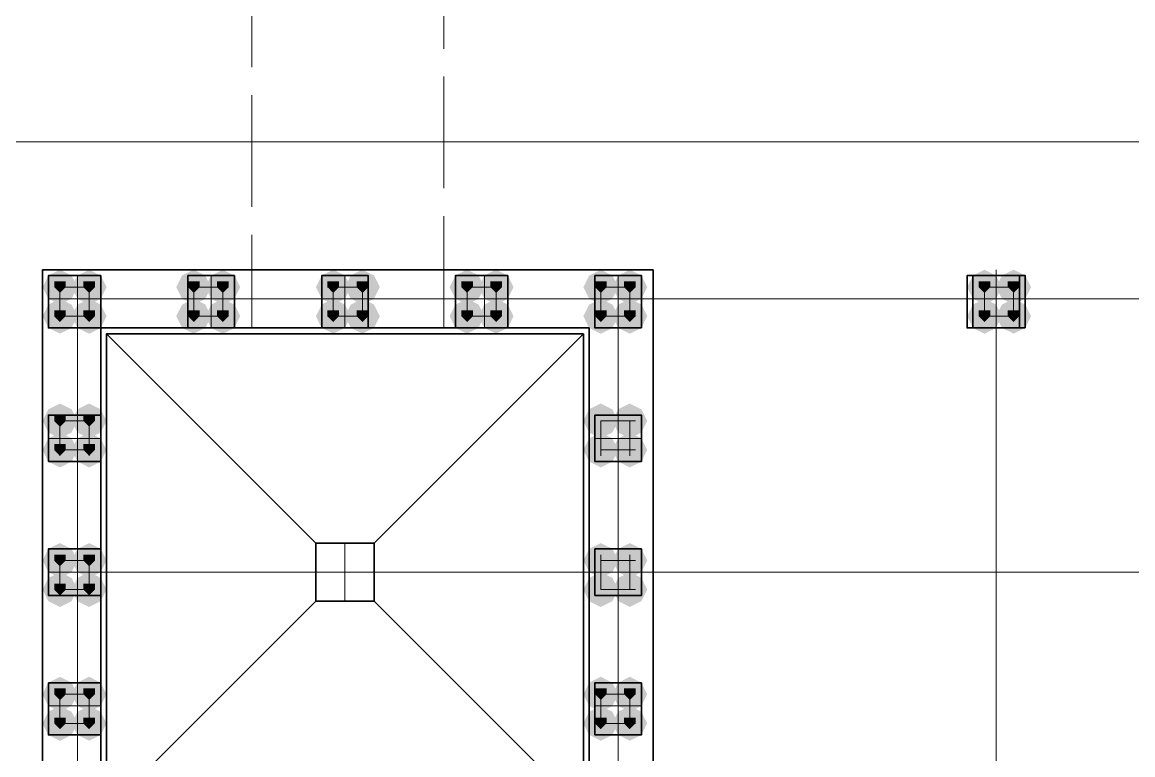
# Model space of a CAD drawing. Header units: millimetres. Extents: x 2315 to 4619, y 1334 to 1897.
# Drawn here: x 3951.62 to 3963.29, y 1523.77 to 1531.47 of the extents above; entities that cross this region are included whole.
import ezdxf

# ---------------------------------------------------------------- set-up
doc = ezdxf.new("R2010")
doc.units = ezdxf.units.MM
doc.linetypes.add('PDF_IMPORT', pattern=[1, 0.8, -0.2])
for name, color, linetype in [('PDF_中心线层', 1, 'Continuous'), ('PDF_粗实线层', 7, 'Continuous'), ('PDF_细实线层', 7, 'Continuous'), ('PDF_虚线层', 6, 'Continuous')]:
    doc.layers.add(name, color=color, linetype=linetype)
doc.layers.add('PDF_转运站初步方案', color=7, linetype='Continuous', true_color=0x00b85c)

msp = doc.modelspace()

# ---------------------------------------------------------------- hatches: boundary and pattern name
at = {"layer": 'PDF_中心线层', "transparency": 33554559}
for points in [[(3952.019, 1528.747), (3951.958, 1528.747), (3951.958, 1528.686), (3952.019, 1528.625), (3952.08, 1528.686), (3952.08, 1528.747)], [(3952.019, 1528.747), (3951.958, 1528.747), (3951.958, 1528.686), (3952.019, 1528.625), (3952.08, 1528.686), (3952.08, 1528.747)], [(3952.325, 1528.747), (3952.264, 1528.747), (3952.264, 1528.686), (3952.325, 1528.625), (3952.386, 1528.686), (3952.386, 1528.747)], [(3952.325, 1528.747), (3952.264, 1528.747), (3952.264, 1528.686), (3952.325, 1528.625), (3952.386, 1528.686), (3952.386, 1528.747)], [(3953.424, 1528.747), (3953.363, 1528.747), (3953.363, 1528.686), (3953.424, 1528.625), (3953.485, 1528.686), (3953.485, 1528.747)], [(3953.73, 1528.747), (3953.668, 1528.747), (3953.668, 1528.686), (3953.73, 1528.625), (3953.791, 1528.686), (3953.791, 1528.747)], [(3954.89, 1528.747), (3954.829, 1528.747), (3954.829, 1528.686), (3954.89, 1528.625), (3954.951, 1528.686), (3954.951, 1528.747)], [(3955.196, 1528.747), (3955.134, 1528.747), (3955.134, 1528.686), (3955.196, 1528.625), (3955.257, 1528.686), (3955.257, 1528.747)], [(3956.295, 1528.747), (3956.234, 1528.747), (3956.234, 1528.686), (3956.295, 1528.625), (3956.356, 1528.686), (3956.356, 1528.747)], [(3956.295, 1528.747), (3956.234, 1528.747), (3956.234, 1528.686), (3956.295, 1528.625), (3956.356, 1528.686), (3956.356, 1528.747)], [(3956.6, 1528.747), (3956.539, 1528.747), (3956.539, 1528.686), (3956.6, 1528.625), (3956.661, 1528.686), (3956.661, 1528.747)], [(3956.6, 1528.747), (3956.539, 1528.747), (3956.539, 1528.686), (3956.6, 1528.625), (3956.661, 1528.686), (3956.661, 1528.747)], [(3957.7, 1528.747), (3957.639, 1528.747), (3957.639, 1528.686), (3957.7, 1528.625), (3957.761, 1528.686), (3957.761, 1528.747)], [(3958.005, 1528.747), (3957.944, 1528.747), (3957.944, 1528.686), (3958.005, 1528.625), (3958.066, 1528.686), (3958.066, 1528.747)], [(3961.731, 1528.747), (3961.67, 1528.747), (3961.67, 1528.686), (3961.731, 1528.625), (3961.792, 1528.686), (3961.792, 1528.747)], [(3961.731, 1528.747), (3961.67, 1528.747), (3961.67, 1528.686), (3961.731, 1528.625), (3961.792, 1528.686), (3961.792, 1528.747)], [(3962.037, 1528.747), (3961.976, 1528.747), (3961.976, 1528.686), (3962.037, 1528.625), (3962.098, 1528.686), (3962.098, 1528.747)], [(3952.019, 1528.442), (3951.958, 1528.442), (3951.958, 1528.381), (3952.019, 1528.32), (3952.08, 1528.381), (3952.08, 1528.442)], [(3952.019, 1528.442), (3951.958, 1528.442), (3951.958, 1528.381), (3952.019, 1528.32), (3952.08, 1528.381), (3952.08, 1528.442)], [(3952.325, 1528.442), (3952.264, 1528.442), (3952.264, 1528.381), (3952.325, 1528.32), (3952.386, 1528.381), (3952.386, 1528.442)], [(3952.325, 1528.442), (3952.264, 1528.442), (3952.264, 1528.381), (3952.325, 1528.32), (3952.386, 1528.381), (3952.386, 1528.442)], [(3953.424, 1528.442), (3953.363, 1528.442), (3953.363, 1528.381), (3953.424, 1528.32), (3953.485, 1528.381), (3953.485, 1528.442)], [(3953.73, 1528.442), (3953.668, 1528.442), (3953.668, 1528.381), (3953.73, 1528.32), (3953.791, 1528.381), (3953.791, 1528.442)], [(3954.89, 1528.442), (3954.829, 1528.442), (3954.829, 1528.381), (3954.89, 1528.32), (3954.951, 1528.381), (3954.951, 1528.442)], [(3955.196, 1528.442), (3955.134, 1528.442), (3955.134, 1528.381), (3955.196, 1528.32), (3955.257, 1528.381), (3955.257, 1528.442)], [(3956.295, 1528.442), (3956.234, 1528.442), (3956.234, 1528.381), (3956.295, 1528.32), (3956.356, 1528.381), (3956.356, 1528.442)], [(3956.295, 1528.442), (3956.234, 1528.442), (3956.234, 1528.381), (3956.295, 1528.32), (3956.356, 1528.381), (3956.356, 1528.442)], [(3956.6, 1528.442), (3956.539, 1528.442), (3956.539, 1528.381), (3956.6, 1528.32), (3956.661, 1528.381), (3956.661, 1528.442)], [(3956.6, 1528.442), (3956.539, 1528.442), (3956.539, 1528.381), (3956.6, 1528.32), (3956.661, 1528.381), (3956.661, 1528.442)], [(3957.7, 1528.442), (3957.639, 1528.442), (3957.639, 1528.381), (3957.7, 1528.32), (3957.761, 1528.381), (3957.761, 1528.442)], [(3958.005, 1528.442), (3957.944, 1528.442), (3957.944, 1528.381), (3958.005, 1528.32), (3958.066, 1528.381), (3958.066, 1528.442)], [(3961.731, 1528.442), (3961.67, 1528.442), (3961.67, 1528.381), (3961.731, 1528.32), (3961.792, 1528.381), (3961.792, 1528.442)], [(3961.731, 1528.442), (3961.67, 1528.442), (3961.67, 1528.381), (3961.731, 1528.32), (3961.792, 1528.381), (3961.792, 1528.442)], [(3962.037, 1528.442), (3961.976, 1528.442), (3961.976, 1528.381), (3962.037, 1528.32), (3962.098, 1528.381), (3962.098, 1528.442)], [(3952.019, 1527.342), (3951.958, 1527.342), (3951.958, 1527.281), (3952.019, 1527.22), (3952.08, 1527.281), (3952.08, 1527.342)], [(3952.325, 1527.342), (3952.264, 1527.342), (3952.264, 1527.281), (3952.325, 1527.22), (3952.386, 1527.281), (3952.386, 1527.342)], [(3952.019, 1527.037), (3951.958, 1527.037), (3951.958, 1526.976), (3952.019, 1526.915), (3952.08, 1526.976), (3952.08, 1527.037)], [(3952.325, 1527.037), (3952.264, 1527.037), (3952.264, 1526.976), (3952.325, 1526.915), (3952.386, 1526.976), (3952.386, 1527.037)], [(3952.019, 1525.876), (3951.958, 1525.876), (3951.958, 1525.815), (3952.019, 1525.754), (3952.08, 1525.815), (3952.08, 1525.876)], [(3952.325, 1525.876), (3952.264, 1525.876), (3952.264, 1525.815), (3952.325, 1525.754), (3952.386, 1525.815), (3952.386, 1525.876)], [(3952.019, 1525.571), (3951.958, 1525.571), (3951.958, 1525.51), (3952.019, 1525.449), (3952.08, 1525.51), (3952.08, 1525.571)], [(3952.325, 1525.571), (3952.264, 1525.571), (3952.264, 1525.51), (3952.325, 1525.449), (3952.386, 1525.51), (3952.386, 1525.571)], [(3952.019, 1524.471), (3951.958, 1524.471), (3951.958, 1524.41), (3952.019, 1524.349), (3952.08, 1524.41), (3952.08, 1524.471)], [(3952.019, 1524.471), (3951.958, 1524.471), (3951.958, 1524.41), (3952.019, 1524.349), (3952.08, 1524.41), (3952.08, 1524.471)], [(3952.325, 1524.471), (3952.264, 1524.471), (3952.264, 1524.41), (3952.325, 1524.349), (3952.386, 1524.41), (3952.386, 1524.471)], [(3952.325, 1524.471), (3952.264, 1524.471), (3952.264, 1524.41), (3952.325, 1524.349), (3952.386, 1524.41), (3952.386, 1524.471)], [(3957.7, 1524.471), (3957.639, 1524.471), (3957.639, 1524.41), (3957.7, 1524.349), (3957.761, 1524.41), (3957.761, 1524.471)], [(3958.005, 1524.471), (3957.944, 1524.471), (3957.944, 1524.41), (3958.005, 1524.349), (3958.066, 1524.41), (3958.066, 1524.471)], [(3952.019, 1524.166), (3951.958, 1524.166), (3951.958, 1524.105), (3952.019, 1524.044), (3952.08, 1524.105), (3952.08, 1524.166)], [(3952.019, 1524.166), (3951.958, 1524.166), (3951.958, 1524.105), (3952.019, 1524.044), (3952.08, 1524.105), (3952.08, 1524.166)], [(3952.325, 1524.166), (3952.264, 1524.166), (3952.264, 1524.105), (3952.325, 1524.044), (3952.386, 1524.105), (3952.386, 1524.166)], [(3952.325, 1524.166), (3952.264, 1524.166), (3952.264, 1524.105), (3952.325, 1524.044), (3952.386, 1524.105), (3952.386, 1524.166)], [(3957.7, 1524.166), (3957.639, 1524.166), (3957.639, 1524.105), (3957.7, 1524.044), (3957.761, 1524.105), (3957.761, 1524.166)], [(3958.005, 1524.166), (3957.944, 1524.166), (3957.944, 1524.105), (3958.005, 1524.044), (3958.066, 1524.105), (3958.066, 1524.166)]]:
    msp.add_hatch(color=256, dxfattribs=at).paths.add_polyline_path(points)
at = {"layer": 'PDF_粗实线层', "transparency": 33554559}
for points in [[(3952.019, 1528.869), (3951.897, 1528.808), (3951.836, 1528.686), (3951.897, 1528.564), (3952.019, 1528.503), (3952.141, 1528.564), (3952.203, 1528.686), (3952.141, 1528.808)], [(3952.325, 1528.869), (3952.203, 1528.808), (3952.141, 1528.686), (3952.203, 1528.564), (3952.325, 1528.503), (3952.447, 1528.564), (3952.508, 1528.686), (3952.447, 1528.808)], [(3953.424, 1528.869), (3953.302, 1528.808), (3953.241, 1528.686), (3953.302, 1528.564), (3953.424, 1528.503), (3953.546, 1528.564), (3953.607, 1528.686), (3953.546, 1528.808)], [(3953.73, 1528.869), (3953.607, 1528.808), (3953.546, 1528.686), (3953.607, 1528.564), (3953.73, 1528.503), (3953.852, 1528.564), (3953.913, 1528.686), (3953.852, 1528.808)], [(3954.89, 1528.869), (3954.768, 1528.808), (3954.707, 1528.686), (3954.768, 1528.564), (3954.89, 1528.503), (3955.012, 1528.564), (3955.073, 1528.686), (3955.012, 1528.808)], [(3955.196, 1528.869), (3955.073, 1528.808), (3955.012, 1528.686), (3955.073, 1528.564), (3955.196, 1528.503), (3955.318, 1528.564), (3955.379, 1528.686), (3955.318, 1528.808)], [(3956.295, 1528.869), (3956.173, 1528.808), (3956.112, 1528.686), (3956.173, 1528.564), (3956.295, 1528.503), (3956.417, 1528.564), (3956.478, 1528.686), (3956.417, 1528.808)], [(3956.6, 1528.869), (3956.478, 1528.808), (3956.417, 1528.686), (3956.478, 1528.564), (3956.6, 1528.503), (3956.723, 1528.564), (3956.784, 1528.686), (3956.723, 1528.808)], [(3957.7, 1528.869), (3957.578, 1528.808), (3957.517, 1528.686), (3957.578, 1528.564), (3957.7, 1528.503), (3957.822, 1528.564), (3957.883, 1528.686), (3957.822, 1528.808)], [(3958.005, 1528.869), (3957.883, 1528.808), (3957.822, 1528.686), (3957.883, 1528.564), (3958.005, 1528.503), (3958.127, 1528.564), (3958.188, 1528.686), (3958.127, 1528.808)], [(3961.731, 1528.869), (3961.609, 1528.808), (3961.548, 1528.686), (3961.609, 1528.564), (3961.731, 1528.503), (3961.853, 1528.564), (3961.914, 1528.686), (3961.853, 1528.808)], [(3962.037, 1528.869), (3961.914, 1528.808), (3961.853, 1528.686), (3961.914, 1528.564), (3962.037, 1528.503), (3962.159, 1528.564), (3962.22, 1528.686), (3962.159, 1528.808)], [(3952.019, 1528.564), (3951.897, 1528.503), (3951.836, 1528.381), (3951.897, 1528.258), (3952.019, 1528.197), (3952.141, 1528.258), (3952.203, 1528.381), (3952.141, 1528.503)], [(3952.325, 1528.564), (3952.203, 1528.503), (3952.141, 1528.381), (3952.203, 1528.258), (3952.325, 1528.197), (3952.447, 1528.258), (3952.508, 1528.381), (3952.447, 1528.503)], [(3953.424, 1528.564), (3953.302, 1528.503), (3953.241, 1528.381), (3953.302, 1528.258), (3953.424, 1528.197), (3953.546, 1528.258), (3953.607, 1528.381), (3953.546, 1528.503)], [(3953.73, 1528.564), (3953.607, 1528.503), (3953.546, 1528.381), (3953.607, 1528.258), (3953.73, 1528.197), (3953.852, 1528.258), (3953.913, 1528.381), (3953.852, 1528.503)], [(3954.89, 1528.564), (3954.768, 1528.503), (3954.707, 1528.381), (3954.768, 1528.258), (3954.89, 1528.197), (3955.012, 1528.258), (3955.073, 1528.381), (3955.012, 1528.503)], [(3955.196, 1528.564), (3955.073, 1528.503), (3955.012, 1528.381), (3955.073, 1528.258), (3955.196, 1528.197), (3955.318, 1528.258), (3955.379, 1528.381), (3955.318, 1528.503)], [(3956.295, 1528.564), (3956.173, 1528.503), (3956.112, 1528.381), (3956.173, 1528.258), (3956.295, 1528.197), (3956.417, 1528.258), (3956.478, 1528.381), (3956.417, 1528.503)], [(3956.6, 1528.564), (3956.478, 1528.503), (3956.417, 1528.381), (3956.478, 1528.258), (3956.6, 1528.197), (3956.723, 1528.258), (3956.784, 1528.381), (3956.723, 1528.503)], [(3957.7, 1528.564), (3957.578, 1528.503), (3957.517, 1528.381), (3957.578, 1528.258), (3957.7, 1528.197), (3957.822, 1528.258), (3957.883, 1528.381), (3957.822, 1528.503)], [(3958.005, 1528.564), (3957.883, 1528.503), (3957.822, 1528.381), (3957.883, 1528.258), (3958.005, 1528.197), (3958.127, 1528.258), (3958.188, 1528.381), (3958.127, 1528.503)], [(3961.731, 1528.564), (3961.609, 1528.503), (3961.548, 1528.381), (3961.609, 1528.258), (3961.731, 1528.197), (3961.853, 1528.258), (3961.914, 1528.381), (3961.853, 1528.503)], [(3962.037, 1528.564), (3961.914, 1528.503), (3961.853, 1528.381), (3961.914, 1528.258), (3962.037, 1528.197), (3962.159, 1528.258), (3962.22, 1528.381), (3962.159, 1528.503)], [(3952.019, 1527.464), (3951.897, 1527.403), (3951.836, 1527.281), (3951.897, 1527.159), (3952.019, 1527.098), (3952.141, 1527.159), (3952.203, 1527.281), (3952.141, 1527.403)], [(3952.325, 1527.464), (3952.203, 1527.403), (3952.141, 1527.281), (3952.203, 1527.159), (3952.325, 1527.098), (3952.447, 1527.159), (3952.508, 1527.281), (3952.447, 1527.403)], [(3957.7, 1527.464), (3957.578, 1527.403), (3957.517, 1527.281), (3957.578, 1527.159), (3957.7, 1527.098), (3957.822, 1527.159), (3957.883, 1527.281), (3957.822, 1527.403)], [(3958.005, 1527.464), (3957.883, 1527.403), (3957.822, 1527.281), (3957.883, 1527.159), (3958.005, 1527.098), (3958.127, 1527.159), (3958.188, 1527.281), (3958.127, 1527.403)], [(3952.019, 1527.159), (3951.897, 1527.098), (3951.836, 1526.976), (3951.897, 1526.854), (3952.019, 1526.792), (3952.141, 1526.854), (3952.203, 1526.976), (3952.141, 1527.098)], [(3952.325, 1527.159), (3952.203, 1527.098), (3952.141, 1526.976), (3952.203, 1526.854), (3952.325, 1526.792), (3952.447, 1526.854), (3952.508, 1526.976), (3952.447, 1527.098)], [(3957.7, 1527.159), (3957.578, 1527.098), (3957.517, 1526.976), (3957.578, 1526.854), (3957.7, 1526.792), (3957.822, 1526.854), (3957.883, 1526.976), (3957.822, 1527.098)], [(3958.005, 1527.159), (3957.883, 1527.098), (3957.822, 1526.976), (3957.883, 1526.854), (3958.005, 1526.792), (3958.127, 1526.854), (3958.188, 1526.976), (3958.127, 1527.098)], [(3952.019, 1525.998), (3951.897, 1525.937), (3951.836, 1525.815), (3951.897, 1525.693), (3952.019, 1525.632), (3952.141, 1525.693), (3952.203, 1525.815), (3952.141, 1525.937)], [(3952.325, 1525.998), (3952.203, 1525.937), (3952.141, 1525.815), (3952.203, 1525.693), (3952.325, 1525.632), (3952.447, 1525.693), (3952.508, 1525.815), (3952.447, 1525.937)], [(3957.7, 1525.998), (3957.578, 1525.937), (3957.517, 1525.815), (3957.578, 1525.693), (3957.7, 1525.632), (3957.822, 1525.693), (3957.883, 1525.815), (3957.822, 1525.937)], [(3958.005, 1525.998), (3957.883, 1525.937), (3957.822, 1525.815), (3957.883, 1525.693), (3958.005, 1525.632), (3958.127, 1525.693), (3958.188, 1525.815), (3958.127, 1525.937)], [(3952.019, 1525.693), (3951.897, 1525.632), (3951.836, 1525.51), (3951.897, 1525.388), (3952.019, 1525.327), (3952.141, 1525.388), (3952.203, 1525.51), (3952.141, 1525.632)], [(3952.325, 1525.693), (3952.203, 1525.632), (3952.141, 1525.51), (3952.203, 1525.388), (3952.325, 1525.327), (3952.447, 1525.388), (3952.508, 1525.51), (3952.447, 1525.632)], [(3957.7, 1525.693), (3957.578, 1525.632), (3957.517, 1525.51), (3957.578, 1525.388), (3957.7, 1525.327), (3957.822, 1525.388), (3957.883, 1525.51), (3957.822, 1525.632)], [(3958.005, 1525.693), (3957.883, 1525.632), (3957.822, 1525.51), (3957.883, 1525.388), (3958.005, 1525.327), (3958.127, 1525.388), (3958.188, 1525.51), (3958.127, 1525.632)], [(3952.019, 1524.594), (3951.897, 1524.532), (3951.836, 1524.41), (3951.897, 1524.288), (3952.019, 1524.227), (3952.141, 1524.288), (3952.203, 1524.41), (3952.141, 1524.532)], [(3952.325, 1524.594), (3952.203, 1524.532), (3952.141, 1524.41), (3952.203, 1524.288), (3952.325, 1524.227), (3952.447, 1524.288), (3952.508, 1524.41), (3952.447, 1524.532)], [(3957.7, 1524.594), (3957.578, 1524.532), (3957.517, 1524.41), (3957.578, 1524.288), (3957.7, 1524.227), (3957.822, 1524.288), (3957.883, 1524.41), (3957.822, 1524.532)], [(3958.005, 1524.594), (3957.883, 1524.532), (3957.822, 1524.41), (3957.883, 1524.288), (3958.005, 1524.227), (3958.127, 1524.288), (3958.188, 1524.41), (3958.127, 1524.532)], [(3952.019, 1524.288), (3951.897, 1524.227), (3951.836, 1524.105), (3951.897, 1523.983), (3952.019, 1523.922), (3952.141, 1523.983), (3952.203, 1524.105), (3952.141, 1524.227)], [(3952.325, 1524.288), (3952.203, 1524.227), (3952.141, 1524.105), (3952.203, 1523.983), (3952.325, 1523.922), (3952.447, 1523.983), (3952.508, 1524.105), (3952.447, 1524.227)], [(3957.7, 1524.288), (3957.578, 1524.227), (3957.517, 1524.105), (3957.578, 1523.983), (3957.7, 1523.922), (3957.822, 1523.983), (3957.883, 1524.105), (3957.822, 1524.227)], [(3958.005, 1524.288), (3957.883, 1524.227), (3957.822, 1524.105), (3957.883, 1523.983), (3958.005, 1523.922), (3958.127, 1523.983), (3958.188, 1524.105), (3958.127, 1524.227)]]:
    msp.add_hatch(color=256, dxfattribs=at).paths.add_polyline_path(points)

# ---------------------------------------------------------------- linework, layer by layer
at = {"layer": 'PDF_中心线层', "lineweight": 18}
for points in [[(3952.203, 1528.258), (3952.203, 1528.808)], [(3953.607, 1528.258), (3953.607, 1528.808)], [(3955.012, 1528.258), (3955.012, 1528.808)], [(3956.478, 1528.258), (3956.478, 1528.808)], [(3957.883, 1528.258), (3957.883, 1528.808)], [(3961.853, 1528.869), (3961.853, 1528.258), (3961.853, 1528.808)], [(3952.203, 1528.32), (3952.203, 1528.747)], [(3953.424, 1528.686), (3953.485, 1528.686)], [(3953.607, 1528.32), (3953.607, 1528.747)], [(3953.791, 1528.686), (3953.73, 1528.686)], [(3954.829, 1528.686), (3954.89, 1528.686)], [(3955.012, 1528.32), (3955.012, 1528.747)], [(3955.196, 1528.686), (3955.134, 1528.686)], [(3956.478, 1528.32), (3956.478, 1528.747)], [(3957.7, 1528.686), (3957.761, 1528.686)], [(3957.883, 1528.32), (3957.883, 1528.747)], [(3958.066, 1528.686), (3958.005, 1528.686)], [(3961.853, 1528.32), (3961.853, 1528.747)], [(3962.037, 1528.686), (3961.976, 1528.686)], [(3952.447, 1528.564), (3951.897, 1528.564)], [(3952.386, 1528.564), (3951.958, 1528.564)], [(3953.852, 1528.564), (3953.363, 1528.564)], [(3953.791, 1528.564), (3953.424, 1528.564)], [(3954.829, 1528.564), (3955.257, 1528.564), (3954.768, 1528.564)], [(3956.173, 1528.564), (3956.723, 1528.564)], [(3956.234, 1528.564), (3956.661, 1528.564)], [(3958.127, 1528.564), (3957.639, 1528.564)], [(3958.066, 1528.564), (3957.7, 1528.564)], [(3961.548, 1528.564), (3962.159, 1528.564), (3961.609, 1528.564)], [(3962.098, 1528.564), (3961.67, 1528.564)], [(3961.853, 1528.564), (3961.853, 1522.822), (3961.853, 1517.142)], [(3953.424, 1528.381), (3953.485, 1528.381)], [(3953.791, 1528.381), (3953.73, 1528.381)], [(3954.829, 1528.381), (3954.89, 1528.381)], [(3955.196, 1528.381), (3955.134, 1528.381)], [(3957.7, 1528.381), (3957.761, 1528.381)], [(3958.066, 1528.381), (3958.005, 1528.381)], [(3962.037, 1528.381), (3961.976, 1528.381)], [(3952.019, 1527.22), (3952.019, 1527.281)], [(3952.203, 1526.854), (3952.203, 1527.342), (3952.203, 1526.915)], [(3952.325, 1527.22), (3952.325, 1527.281)], [(3957.7, 1527.22), (3957.7, 1527.281), (3957.761, 1527.281)], [(3957.883, 1526.854), (3957.883, 1527.342), (3957.883, 1526.915)], [(3958.066, 1527.281), (3958.005, 1527.281), (3958.005, 1527.22)], [(3951.897, 1527.098), (3952.447, 1527.098)], [(3951.958, 1527.098), (3952.386, 1527.098)], [(3958.127, 1527.098), (3957.639, 1527.098)], [(3958.066, 1527.098), (3957.7, 1527.098)], [(3952.019, 1526.976), (3952.019, 1526.915)], [(3952.325, 1526.976), (3952.325, 1526.915)], [(3957.7, 1526.915), (3957.7, 1526.976), (3957.761, 1526.976)], [(3958.066, 1526.976), (3958.005, 1526.976), (3958.005, 1526.915)], [(3955.012, 1525.998), (3955.012, 1525.388)], [(3952.019, 1525.815), (3952.019, 1525.876)], [(3952.203, 1525.449), (3952.203, 1525.937)], [(3952.203, 1525.51), (3952.203, 1525.876)], [(3952.325, 1525.815), (3952.325, 1525.876)], [(3957.7, 1525.876), (3957.7, 1525.815), (3957.761, 1525.815)], [(3957.883, 1525.449), (3957.883, 1525.937)], [(3957.883, 1525.51), (3957.883, 1525.876)], [(3958.066, 1525.815), (3958.005, 1525.815), (3958.005, 1525.876)], [(3951.897, 1525.693), (3952.447, 1525.693)], [(3951.958, 1525.693), (3952.386, 1525.693)], [(3952.203, 1525.693), (3969.855, 1525.693), (3979.567, 1525.693)], [(3955.318, 1525.693), (3954.707, 1525.693)], [(3958.127, 1525.693), (3957.639, 1525.693)], [(3958.066, 1525.693), (3957.7, 1525.693)], [(3952.019, 1525.571), (3952.019, 1525.51)], [(3952.325, 1525.571), (3952.325, 1525.51)], [(3957.7, 1525.571), (3957.7, 1525.51), (3957.761, 1525.51)], [(3958.066, 1525.51), (3958.005, 1525.51), (3958.005, 1525.571)], [(3952.203, 1524.532), (3952.203, 1523.983)], [(3952.203, 1524.471), (3952.203, 1524.044)], [(3957.883, 1524.532), (3957.883, 1523.983)], [(3957.883, 1524.471), (3957.883, 1524.044)], [(3957.7, 1524.41), (3957.761, 1524.41)], [(3958.066, 1524.41), (3958.005, 1524.41)], [(3951.897, 1524.288), (3952.447, 1524.288)], [(3951.958, 1524.288), (3952.386, 1524.288)], [(3958.127, 1524.288), (3957.639, 1524.288)], [(3958.066, 1524.288), (3957.7, 1524.288)], [(3957.7, 1524.105), (3957.761, 1524.105)], [(3958.066, 1524.105), (3958.005, 1524.105)]]:
    msp.add_lwpolyline(points, dxfattribs=at)
for points in [[(3952.325, 1528.686), (3952.019, 1528.686), (3952.019, 1528.381), (3952.325, 1528.381)], [(3953.73, 1528.686), (3953.424, 1528.686), (3953.424, 1528.381), (3953.73, 1528.381)], [(3955.196, 1528.686), (3954.89, 1528.686), (3954.89, 1528.381), (3955.196, 1528.381)], [(3956.295, 1528.686), (3956.6, 1528.686), (3956.6, 1528.381), (3956.295, 1528.381)], [(3958.005, 1528.686), (3957.7, 1528.686), (3957.7, 1528.381), (3958.005, 1528.381)], [(3962.037, 1528.686), (3961.731, 1528.686), (3961.731, 1528.381), (3962.037, 1528.381)], [(3952.203, 1528.564), (3952.203, 1522.822), (3957.883, 1522.822), (3957.883, 1528.564)], [(3957.883, 1528.564), (3957.883, 1522.822), (3969.855, 1522.822), (3969.855, 1528.564)], [(3952.019, 1527.281), (3952.325, 1527.281), (3952.325, 1526.976), (3952.019, 1526.976)], [(3958.005, 1527.281), (3957.7, 1527.281), (3957.7, 1526.976), (3958.005, 1526.976)], [(3952.019, 1525.815), (3952.325, 1525.815), (3952.325, 1525.51), (3952.019, 1525.51)], [(3958.005, 1525.815), (3957.7, 1525.815), (3957.7, 1525.51), (3958.005, 1525.51)], [(3952.019, 1524.105), (3952.325, 1524.105), (3952.325, 1524.41), (3952.019, 1524.41)], [(3958.005, 1524.105), (3957.7, 1524.105), (3957.7, 1524.41), (3958.005, 1524.41)]]:
    msp.add_lwpolyline(points, close=True, dxfattribs=at)
at = {"layer": 'PDF_粗实线层', "color": 8, "lineweight": 35, "true_color": 0x808080}
for points in [[(3958.25, 1528.869), (3951.836, 1528.869), (3951.836, 1522.517), (3958.25, 1522.517)], [(3962.159, 1528.258), (3962.159, 1528.808), (3961.548, 1528.808), (3961.548, 1528.258)], [(3957.578, 1528.258), (3952.447, 1528.258), (3952.447, 1523.128), (3957.578, 1523.128)]]:
    msp.add_lwpolyline(points, close=True, dxfattribs=at)
at = {"layer": 'PDF_粗实线层', "lineweight": 35}
for points in [[(3952.447, 1528.258), (3952.447, 1528.808), (3951.897, 1528.808), (3951.897, 1528.258)], [(3953.852, 1528.258), (3953.852, 1528.808), (3953.363, 1528.808), (3953.363, 1528.258)], [(3955.257, 1528.258), (3955.257, 1528.808), (3954.768, 1528.808), (3954.768, 1528.258)], [(3956.173, 1528.258), (3956.173, 1528.808), (3956.723, 1528.808), (3956.723, 1528.258)], [(3958.127, 1528.258), (3958.127, 1528.808), (3957.639, 1528.808), (3957.639, 1528.258)], [(3962.098, 1528.258), (3962.098, 1528.808), (3961.609, 1528.808), (3961.609, 1528.258)], [(3957.517, 1528.197), (3952.508, 1528.197), (3952.508, 1523.189), (3957.517, 1523.189)], [(3951.897, 1526.854), (3951.897, 1527.342), (3952.447, 1527.342), (3952.447, 1526.854)], [(3958.127, 1526.854), (3958.127, 1527.342), (3957.639, 1527.342), (3957.639, 1526.854)], [(3955.318, 1525.998), (3954.707, 1525.998), (3954.707, 1525.388), (3955.318, 1525.388)], [(3951.897, 1525.449), (3951.897, 1525.937), (3952.447, 1525.937), (3952.447, 1525.449)], [(3958.127, 1525.449), (3958.127, 1525.937), (3957.639, 1525.937), (3957.639, 1525.449)], [(3951.897, 1524.532), (3951.897, 1523.983), (3952.447, 1523.983), (3952.447, 1524.532)], [(3958.127, 1524.532), (3958.127, 1523.983), (3957.639, 1523.983), (3957.639, 1524.532)]]:
    msp.add_lwpolyline(points, close=True, dxfattribs=at)
for points in [[(3954.707, 1525.998), (3952.508, 1528.197)], [(3955.318, 1525.998), (3957.517, 1528.197)], [(3954.707, 1525.388), (3952.508, 1523.189)], [(3955.318, 1525.388), (3957.517, 1523.189)]]:
    msp.add_lwpolyline(points, dxfattribs=at)
at = {"layer": 'PDF_细实线层', "color": 8, "lineweight": 18, "true_color": 0x767676}
for points in [[(3952.019, 1528.686), (3952.019, 1528.686)], [(3952.325, 1528.686), (3952.325, 1528.686)], [(3953.424, 1528.686), (3953.424, 1528.686)], [(3953.73, 1528.686), (3953.73, 1528.686)], [(3954.89, 1528.686), (3954.89, 1528.686)], [(3955.196, 1528.686), (3955.196, 1528.686)], [(3956.295, 1528.686), (3956.295, 1528.686)], [(3956.6, 1528.686), (3956.6, 1528.686)], [(3957.7, 1528.686), (3957.7, 1528.686)], [(3958.005, 1528.686), (3958.005, 1528.686)], [(3961.731, 1528.686), (3961.731, 1528.686)], [(3962.037, 1528.686), (3962.037, 1528.686)], [(3952.019, 1528.381), (3952.019, 1528.381)], [(3952.325, 1528.381), (3952.325, 1528.381)], [(3953.424, 1528.381), (3953.424, 1528.381)], [(3953.73, 1528.381), (3953.73, 1528.381)], [(3954.89, 1528.381), (3954.89, 1528.381)], [(3955.196, 1528.381), (3955.196, 1528.381)], [(3956.295, 1528.381), (3956.295, 1528.381)], [(3956.6, 1528.381), (3956.6, 1528.381)], [(3957.7, 1528.381), (3957.7, 1528.381)], [(3958.005, 1528.381), (3958.005, 1528.381)], [(3961.731, 1528.381), (3961.731, 1528.381)], [(3962.037, 1528.381), (3962.037, 1528.381)], [(3952.019, 1527.281), (3952.019, 1527.281)], [(3952.325, 1527.281), (3952.325, 1527.281)], [(3957.7, 1527.281), (3957.7, 1527.281)], [(3958.005, 1527.281), (3958.005, 1527.281)], [(3952.019, 1526.976), (3952.019, 1526.976)], [(3952.325, 1526.976), (3952.325, 1526.976)], [(3957.7, 1526.976), (3957.7, 1526.976)], [(3958.005, 1526.976), (3958.005, 1526.976)], [(3952.019, 1525.815), (3952.019, 1525.815)], [(3952.325, 1525.815), (3952.325, 1525.815)], [(3957.7, 1525.815), (3957.7, 1525.815)], [(3958.005, 1525.815), (3958.005, 1525.815)], [(3952.019, 1525.51), (3952.019, 1525.51)], [(3952.325, 1525.51), (3952.325, 1525.51)], [(3957.7, 1525.51), (3957.7, 1525.51)], [(3958.005, 1525.51), (3958.005, 1525.51)], [(3952.019, 1524.41), (3952.019, 1524.41)], [(3952.325, 1524.41), (3952.325, 1524.41)], [(3957.7, 1524.41), (3957.7, 1524.41)], [(3958.005, 1524.41), (3958.005, 1524.41)], [(3952.019, 1524.105), (3952.019, 1524.105)], [(3952.325, 1524.105), (3952.325, 1524.105)], [(3957.7, 1524.105), (3957.7, 1524.105)], [(3958.005, 1524.105), (3958.005, 1524.105)]]:
    msp.add_lwpolyline(points, dxfattribs=at)
at = {"layer": 'PDF_虚线层', "linetype": 'PDF_IMPORT', "lineweight": 18, "ltscale": 1.465947}
msp.add_lwpolyline([(3954.035, 1528.258), (3956.051, 1528.258), (3956.051, 1532.168), (3954.035, 1532.168), (3954.035, 1528.258)], dxfattribs=at)
at = {"layer": 'PDF_转运站初步方案', "color": 142, "lineweight": 5, "true_color": 0x00a5dd}
msp.add_lwpolyline([(3419.942, 1530.213), (4209.904, 1530.213)], dxfattribs=at)

doc.saveas('drawing.dxf')
